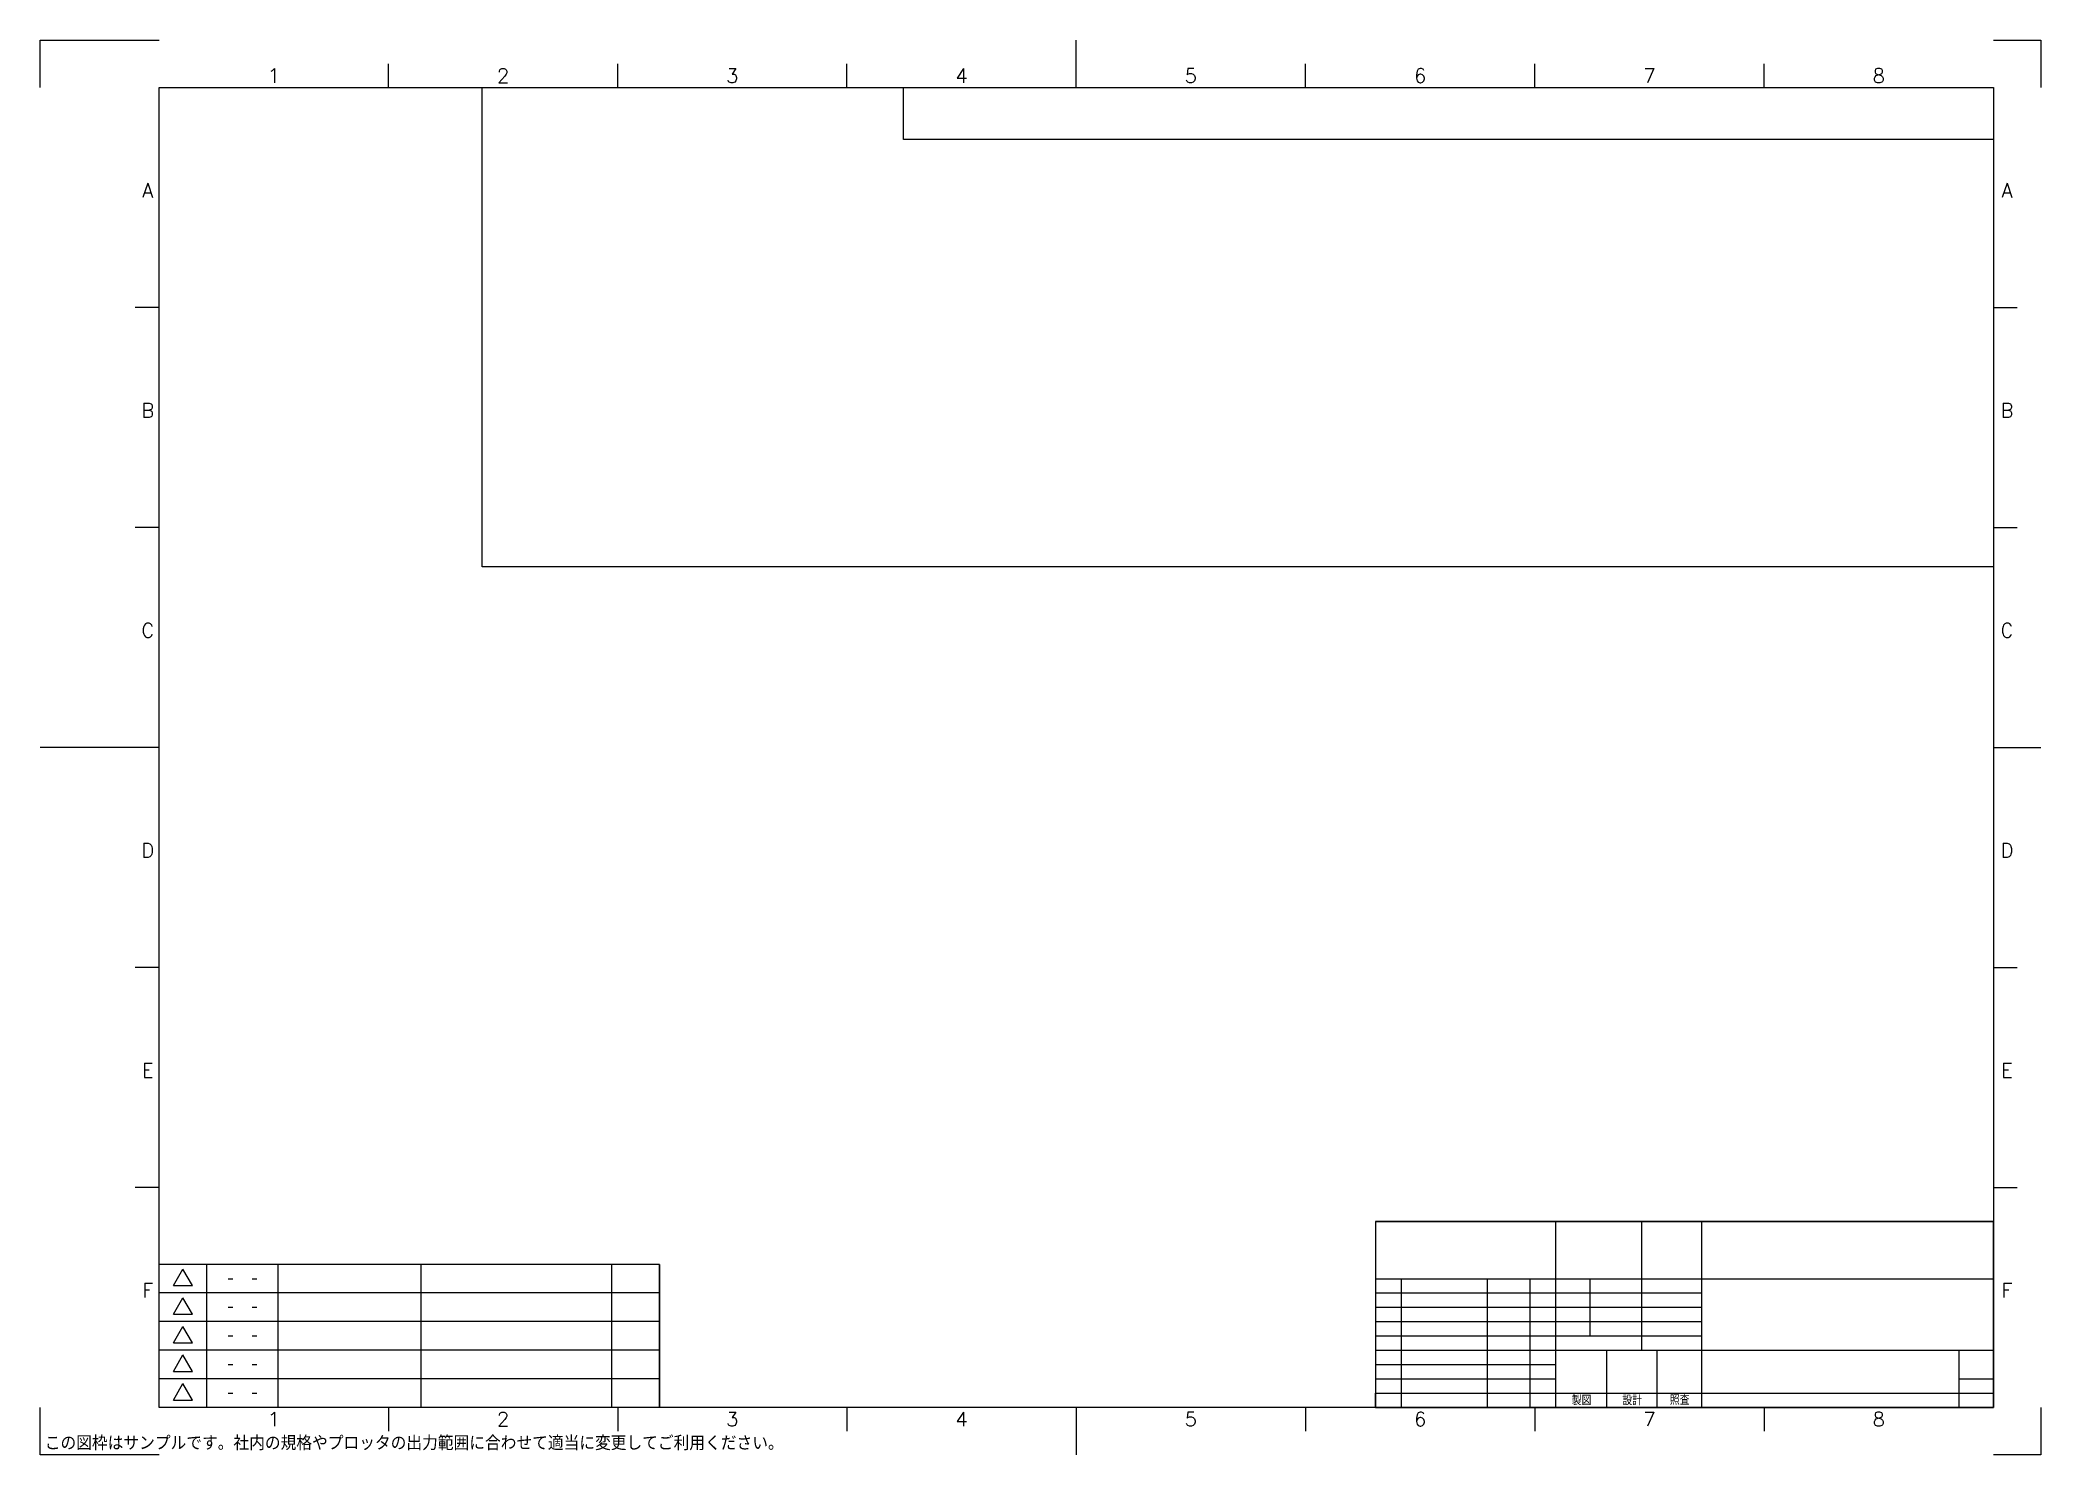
# Paper-space layout 'JIS A3 标题栏' of a CAD drawing. Header units: millimetres. Extents: x 0 to 420, y 0 to 297.
# The model-space entities are those that its viewports show. They can reach past a viewport. Long polylines and large blocks are cut down to what shows.
import ezdxf
from ezdxf.enums import TextEntityAlignment as Align

# ---------------------------------------------------------------- set-up
doc = ezdxf.new("R2010")
doc.units = ezdxf.units.MM
for name, color, linetype in [('Object', 7, 'Continuous'), ('Title Block', 7, 'Continuous'), ('Viewport', 7, 'Continuous')]:
    doc.layers.add(name, color=color, linetype=linetype)
doc.styles.add('Roman', font='romans', dxfattribs={"bigfont": 'bigfont'})

# ---------------------------------------------------------------- blocks, each defined once
blk = doc.blocks.new('JIS A3 title block')
for p, q in [((0, 297), (25, 297)), ((0, 287), (0, 297)), ((217.5, 287), (217.5, 297)), ((410, 297), (420, 297)), ((420, 297), (420, 287)), ((73.12, 287), (73.12, 292)), ((121.25, 287), (121.25, 292)), ((169.38, 287), (169.38, 292)), ((217.5, 287), (217.5, 292)), ((265.62, 287), (265.62, 292)), ((313.75, 287), (313.75, 292)), ((361.88, 287), (361.88, 292)), ((25, 287), (410, 287)), ((25, 10), (25, 287)), ((410, 287), (410, 10)), ((25, 240.83), (20, 240.83)), ((410, 240.83), (415, 240.83)), ((25, 194.67), (20, 194.67)), ((410, 194.67), (415, 194.67)), ((25, 148.5), (0, 148.5)), ((25, 148.5), (20, 148.5)), ((410, 148.5), (420, 148.5)), ((410, 148.5), (415, 148.5)), ((25, 102.33), (20, 102.33)), ((410, 102.33), (415, 102.33)), ((25, 56.17), (20, 56.17)), ((410, 56.17), (415, 56.17)), ((0, 0), (0, 10)), ((410, 10), (25, 10)), ((73.12, 10), (73.12, 5)), ((121.25, 10), (121.25, 5)), ((169.38, 10), (169.38, 5)), ((217.5, 10), (217.5, 0)), ((217.5, 10), (217.5, 5)), ((265.62, 10), (265.62, 5)), ((313.75, 10), (313.75, 5)), ((361.88, 10), (361.88, 5)), ((420, 10), (420, 0)), ((25, 0), (0, 0)), ((420, 0), (410, 0))]:
    blk.add_line(p, q)
at = {"color": 0}
for p, q in [((280.3, 49), (410, 49)), ((410, 49), (280.3, 49)), ((280.3, 49), (280.3, 10)), ((318.13, 49), (318.13, 25)), ((336.14, 49), (336.14, 22)), ((348.75, 49), (348.75, 10)), ((410, 49), (410, 10)), ((410, 10), (410, 49)), ((280.3, 37), (410, 37)), ((280.3, 34), (348.75, 34)), ((285.7, 37), (285.7, 10)), ((303.72, 37), (303.72, 10)), ((312.72, 37), (312.72, 10)), ((325.33, 37), (325.33, 25)), ((280.3, 31), (348.75, 31)), ((280.3, 28), (348.75, 28)), ((280.3, 25), (318.13, 25)), ((280.3, 22), (318.13, 22)), ((318.13, 25), (348.75, 25)), ((318.13, 25), (318.13, 10)), ((318.13, 22), (410, 22)), ((328.77, 22), (328.77, 10)), ((339.4, 22), (339.4, 10)), ((402.79, 22), (402.79, 10)), ((280.3, 19), (318.13, 19)), ((280.3, 16), (318.13, 16)), ((280.3, 13), (410, 13)), ((280.3, 10), (280.3, 13)), ((402.79, 16), (410, 16)), ((280.3, 10), (410, 10))]:
    blk.add_line(p, q, dxfattribs=at)
at = {"layer": 'Object'}
for p, q in [((130, 40), (25, 40)), ((28, 35.54), (30, 39)), ((32, 35.54), (30, 39)), ((35, 10), (35, 40)), ((50, 10), (50, 40)), ((80, 10), (80, 40)), ((120, 10), (120, 40)), ((130, 40), (130, 10)), ((130, 34), (25, 34)), ((28, 35.54), (32, 35.54)), ((39.5, 37), (40.5, 37)), ((44.5, 37), (45.5, 37)), ((28, 29.54), (30, 33)), ((28, 29.54), (32, 29.54)), ((32, 29.54), (30, 33)), ((39.5, 31), (40.5, 31)), ((44.5, 31), (45.5, 31)), ((130, 28), (25, 28)), ((28, 23.54), (30, 27)), ((32, 23.54), (30, 27)), ((130, 22), (25, 22)), ((28, 23.54), (32, 23.54)), ((28, 17.54), (30, 21)), ((32, 17.54), (30, 21)), ((39.5, 25), (40.5, 25)), ((44.5, 25), (45.5, 25)), ((28, 17.54), (32, 17.54)), ((39.5, 19), (40.5, 19)), ((44.5, 19), (45.5, 19)), ((130, 16), (25, 16)), ((28, 11.54), (30, 15)), ((32, 11.54), (30, 15)), ((39.5, 13), (40.5, 13)), ((44.5, 13), (45.5, 13)), ((28, 11.54), (32, 11.54))]:
    blk.add_line(p, q, dxfattribs=at)
at = {"style": 'Roman'}
for s, p in [('1', (49.06, 288)), ('2', (97.19, 288)), ('3', (145.31, 288)), ('4', (193.44, 288)), ('5', (241.56, 288)), ('6', (289.69, 288)), ('7', (337.81, 288)), ('8', (385.94, 288)), ('A', (22.61, 263.92)), ('A', (412.87, 263.92)), ('B', (22.61, 217.75)), ('B', (412.87, 217.75)), ('C', (22.61, 171.58)), ('C', (412.87, 171.58)), ('D', (22.61, 125.42)), ('D', (412.87, 125.42)), ('E', (22.61, 79.25)), ('E', (412.87, 79.25)), ('F', (22.61, 33.08)), ('F', (412.87, 33.08)), ('1', (49.06, 6.02)), ('2', (97.19, 6.02)), ('3', (145.31, 6.02)), ('4', (193.44, 6.02)), ('5', (241.56, 6.02)), ('6', (289.69, 6.02)), ('7', (337.81, 6.02)), ('8', (385.94, 6.02))]:
    blk.add_text(s, height=3, dxfattribs=at).set_placement(p, align=Align.CENTER)
at = {"color": 0, "style": 'Roman'}
for s, p in [('製図', (323.57, 10.48)), ('設計', (334.21, 10.48)), ('照査', (344.16, 10.55))]:
    blk.add_text(s, height=1.792, dxfattribs=at).set_placement(p, align=Align.CENTER)
at = {"style": 'Roman'}
blk.add_text('この図枠はサンプルです。社内の規格やプロッタの出力範囲に合わせて適当に変更してご利用ください。', height=3, dxfattribs=at).set_placement((1, 1))
at = {"color": 0, "style": 'Roman', "flags": 8}
for tag, p in [('FNAME', (19, 118)), ('REVDATE', (19, 70)), ('USER', (19, 10))]:
    blk.add_attdef(tag, p, '', height=3, rotation=90, dxfattribs=at)

msp = doc.modelspace()

# ---------------------------------------------------------------- linework, layer by layer
msp.add_lwpolyline([(72.69, 2735.85), (3159.63, 2735.85), (3159.63, 190.23), (72.69, 190.23)], close=True)
at = {"color": 0}
for points in [[(170.04, 1409.71), (1691.92, 1409.71), (1691.92, 289.07), (170.04, 289.07)], [(182.26, 1402.41), (1677.58, 1402.41), (1677.58, 302.61), (182.26, 302.61)]]:
    msp.add_lwpolyline(points, close=True, dxfattribs=at)

psp = doc.layouts.new('JIS A3 标题栏')

# ---------------------------------------------------------------- linework, layer by layer
at = {"layer": 'Viewport'}
psp.add_lwpolyline([(25, 287), (410, 287), (410, 49), (280.3, 49), (280.3, 10), (130, 10), (130, 40), (25, 40)], close=True, dxfattribs=at)

# ---------------------------------------------------------------- block references
at = {"layer": 'Title Block'}
psp.add_blockref('JIS A3 title block', (0, 0), dxfattribs=at)

# ---------------------------------------------------------------- viewports
at = {"layer": 'Viewport'}
vp = psp.add_viewport(center=(217.5, 148.5), size=(385, 277), view_center_point=(210, 148.5), view_height=305.0552, dxfattribs=at)
vp.dxf.flags = 0x10000  # cut along an outline
vp.dxf.clipping_boundary_handle = psp.add_lwpolyline([(25, 287), (410, 287), (410, 49), (280.3, 49), (280.3, 10), (130, 10), (130, 40), (25, 40)], format="xyb", close=True, dxfattribs={"invisible": 1}).dxf.handle

doc.saveas('drawing.dxf')
